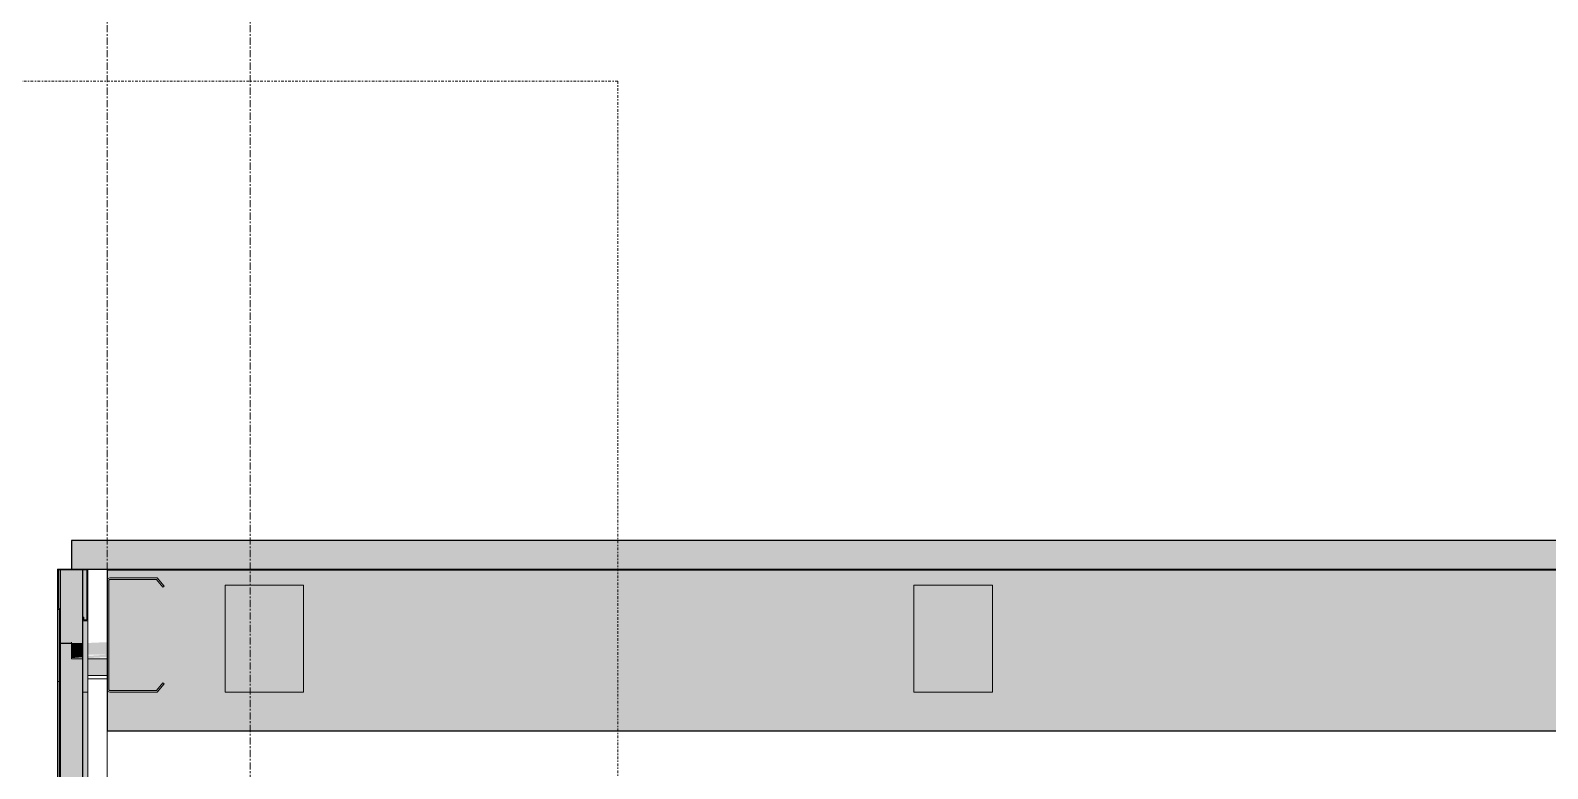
# Model space of a CAD drawing. Header units: inches. Extents: x 21380 to 98133, y -290 to 853.
# Drawn here: x 35253.4 to 35359.7, y 337.7 to 389.3 of the extents above; entities that cross this region are included whole.
import ezdxf

# ---------------------------------------------------------------- set-up
doc = ezdxf.new("R2010")
doc.units = ezdxf.units.IN
doc.header["$MEASUREMENT"] = 0
doc.linetypes.add('Dash Dot 3_16_', pattern=[0.3125, 0.1875, -0.0625, 0, -0.0625])
doc.linetypes.add('Grid Line 1_2_', pattern=[0.875, 0.5, -0.125, 0.125, -0.125])
for name, color, linetype, lineweight in [('A-ANNO-SYMB', 150, 'Continuous', 9), ('A-CLNG', 13, 'Continuous', 9), ('A-CLNG-PATT', 13, 'Continuous', 25), ('A-GLAZ-CWMG', 51, 'Continuous', 9), ('A-ROOF', 132, 'Continuous', 9), ('A-ROOF-PATT', 132, 'Continuous', 9), ('A-WALL', 113, 'Continuous', 9), ('A-WALL-PATT', 111, 'Continuous', 25), ('S-BEAM', 12, 'Continuous', 9), ('S-GRID', 1, 'Continuous', 9)]:
    doc.layers.add(name, color=color, linetype=linetype, lineweight=lineweight)

# ---------------------------------------------------------------- blocks, each defined once
blk = doc.blocks.new('Rectangular Mullion - Profile_Polycarbonate_Upper and left-1528482-Building Section - East_West looking South')
at = {"layer": 'A-GLAZ-CWMG'}
for points in [[(-26284.68, 0.06), (-26283.1, 0.06), (-26283.1, 345.36), (-26283.89, 345.39), (-26283.89, 346.41), (-26284.68, 346.41), (-26284.68, 0.2)], [(-26284.75, 0.06), (-26284.75, 343.75), (-26284.88, 343.75), (-26284.81, 0.06)], [(-26282.81, 0.06), (-26282.75, 343), (-26283.1, 343), (-26283.1, 0.06)]]:
    blk.add_hatch(color=256, dxfattribs=at).paths.add_polyline_path(points, flags=0)
for p, q in [((-26283.89, 346.41), (-26284.68, 346.41)), ((-26284.75, 343.75), (-26284.88, 343.75)), ((-26284.88, 343.75), (-26284.88, 1.46)), ((-26284.75, 343.75), (-26284.75, 0.06)), ((-26282.75, 343), (-26283.1, 343)), ((-26283.1, 343), (-26283.1, 0.06)), ((-26282.75, 343), (-26282.75, 2.24))]:
    blk.add_line(p, q, dxfattribs=at)
blk = doc.blocks.new('Rectangular Mullion - Profile_Polycarbonate_Upper and left-1528484-Building Section - East_West looking South')
at = {"layer": 'A-GLAZ-CWMG'}
for points in [[(-26282.75, 348.01), (-26282.75, 351.63), (-26284.88, 351.63), (-26284.81, 351.57), (-26282.81, 351.57), (-26282.81, 348.07)], [(-26283.89, 346.41), (-26283.89, 346.45), (-26283.1, 346.45), (-26283.1, 351.57), (-26284.68, 351.57), (-26284.68, 346.41)], [(-26284.75, 343.75), (-26284.75, 348.8), (-26284.88, 348.8), (-26284.88, 343.75)], [(-26282.75, 343), (-26282.75, 348.01), (-26283.1, 348.01), (-26283.1, 343)]]:
    blk.add_hatch(color=256, dxfattribs=at).paths.add_polyline_path(points, flags=0)
h = blk.add_hatch(color=256, dxfattribs=at)
h.paths.add_polyline_path([(-26284.68, 346.41), (-26284.68, 351.57), (-26284.81, 351.57), (-26284.75, 346.41)], flags=0)
h.paths.add_polyline_path([(-26283.1, 348.01), (-26282.81, 348.07), (-26282.81, 351.57), (-26283.1, 351.57), (-26283.1, 348.07)], flags=0)
at = {"layer": 'A-GLAZ-CWMG', "lineweight": 13}
for p, q in [((-26282.75, 351.63), (-26284.88, 351.63)), ((-26284.88, 351.63), (-26284.88, 348.8)), ((-26284.81, 348.86), (-26284.81, 351.57)), ((-26284.81, 351.57), (-26282.81, 351.57)), ((-26282.81, 351.57), (-26282.81, 348.07)), ((-26282.75, 348.01), (-26282.75, 351.63)), ((-26284.88, 348.8), (-26284.75, 348.8)), ((-26284.75, 348.86), (-26284.81, 348.86)), ((-26284.75, 348.8), (-26284.75, 348.86)), ((-26283.04, 348.26), (-26283.1, 348.26)), ((-26283.1, 348.26), (-26283.1, 348.01)), ((-26283.1, 348.01), (-26282.75, 348.01)), ((-26283.04, 348.07), (-26283.04, 348.26)), ((-26282.81, 348.07), (-26283.04, 348.07))]:
    blk.add_line(p, q, dxfattribs=at)
at = {"layer": 'A-GLAZ-CWMG'}
for p, q in [((-26284.88, 348.8), (-26284.88, 343.75)), ((-26284.75, 348.8), (-26284.75, 343.75)), ((-26283.1, 348.01), (-26283.1, 343)), ((-26282.75, 348.01), (-26282.75, 343)), ((-26284.68, 346.41), (-26283.89, 346.41)), ((-26284.88, 343.75), (-26284.75, 343.75)), ((-26283.1, 343), (-26282.75, 343))]:
    blk.add_line(p, q, dxfattribs=at)
blk = doc.blocks.new('Dimension Lumber - 5_5 x 7_5 Glulam-1529169-Building Section - East_West looking South')
at = {"layer": 'S-BEAM'}
blk.add_hatch(color=256, dxfattribs=at).paths.add_polyline_path([(-26267.64, 343.01), (-26267.64, 350.51), (-26273.14, 350.51), (-26273.14, 343.01)], flags=0)
at = {"layer": 'S-BEAM', "lineweight": 15}
for p, q in [((-26267.64, 350.51), (-26273.14, 350.51)), ((-26273.14, 350.51), (-26273.14, 343.01)), ((-26267.64, 343.01), (-26267.64, 350.51)), ((-26273.14, 343.01), (-26267.64, 343.01))]:
    blk.add_line(p, q, dxfattribs=at)
blk = doc.blocks.new('Girt_C - 8_D-1405512-Building Section - East_West looking South')
at = {"layer": 'S-BEAM'}
h = blk.add_hatch(dxfattribs=at)
h.set_pattern_fill('FP_48', color=256, style=0, pattern_type=2)
h.set_pattern_definition([(45, (-87574.236, 98.42), (-19.00703, 19.00703), []), (45, (-87574.236, 127.22), (-19.00703, 19.00703), [])])
h.paths.add_polyline_path([(-26281.2, 343.01), (-26277.89, 343.01), (-26277.41, 343.58), (-26277.49, 343.65), (-26277.94, 343.12), (-26281.21, 343.12)], flags=0)
h.paths.add_polyline_path([(-26281.28, 343.19), (-26281.28, 350.83), (-26281.39, 350.83), (-26281.39, 343.19)], flags=0)
h.paths.add_polyline_path([(-26277.49, 350.37), (-26277.41, 350.44), (-26277.89, 351.01), (-26281.2, 351.01), (-26281.21, 350.9), (-26277.94, 350.9)], flags=0)
at = {"layer": 'S-BEAM', "lineweight": 15}
for p, q in [((-26281.39, 350.83), (-26281.39, 343.19)), ((-26281.28, 343.19), (-26281.28, 350.83)), ((-26281.21, 350.9), (-26277.94, 350.9)), ((-26277.89, 351.01), (-26281.2, 351.01)), ((-26277.94, 350.9), (-26277.49, 350.37)), ((-26277.41, 350.44), (-26277.89, 351.01)), ((-26277.49, 350.37), (-26277.41, 350.44)), ((-26277.49, 343.65), (-26277.94, 343.12)), ((-26277.89, 343.01), (-26277.41, 343.58)), ((-26277.41, 343.58), (-26277.49, 343.65)), ((-26277.94, 343.12), (-26281.21, 343.12)), ((-26281.2, 343.01), (-26277.89, 343.01))]:
    blk.add_line(p, q, dxfattribs=at)
at = {"layer": 'S-BEAM'}
blk.add_line((-26281.39, 343.19), (-26281.39, 342.76), dxfattribs=at)
at = {"layer": 'S-BEAM', "lineweight": 15, "flags": 128}
for points in [[(-26281.2, 351.01), (-26281.27, 351), (-26281.34, 350.96), (-26281.38, 350.9), (-26281.39, 350.83)], [(-26281.28, 350.83), (-26281.27, 350.86), (-26281.24, 350.89), (-26281.21, 350.9)], [(-26281.39, 343.19), (-26281.38, 343.12), (-26281.34, 343.06), (-26281.27, 343.02), (-26281.2, 343.01)], [(-26281.21, 343.12), (-26281.24, 343.13), (-26281.27, 343.16), (-26281.28, 343.19)]]:
    blk.add_lwpolyline(points, dxfattribs=at)
blk = doc.blocks.new('HSS-Hollow Structural Section - HSS1-1_2X1-1_2X1_8 - Obsolete-1399530-Building Section - East_West looking South')
at = {"layer": 'S-BEAM'}
h = blk.add_hatch(color=256, dxfattribs=at)
h.paths.add_polyline_path([(-22791.52, 344.46), (-22791.39, 344.46), (-22791.39, 345.34), (-22791.52, 345.34), (-22791.52, 344.97)], flags=0)
h.paths.add_polyline_path([(-22778.14, 344.46), (-22778.14, 345.34), (-22778.89, 345.34), (-22778.89, 344.46)], flags=0)
h.paths.add_polyline_path([(-26281.39, 344.46), (-26281.39, 345.34), (-26282.75, 345.34), (-26282.75, 344.46)], flags=0)
h = blk.add_hatch(color=256, dxfattribs=at)
h.paths.add_polyline_path([(-22778.14, 344.22), (-22778.14, 344.46), (-22778.89, 344.46), (-22778.89, 344.22)], flags=0)
h.paths.add_polyline_path([(-22791.39, 344.22), (-22791.39, 344.46), (-22791.52, 344.46), (-22791.52, 344.22)], flags=0)
h.paths.add_polyline_path([(-26281.39, 344.22), (-26281.39, 344.46), (-26282.75, 344.46), (-26282.75, 344.22)], flags=0)
h = blk.add_hatch(color=256, dxfattribs=at)
h.paths.add_polyline_path([(-22778.14, 344.18), (-22778.14, 344.22), (-22778.89, 344.18)], flags=0)
h.paths.add_polyline_path([(-26281.39, 344.18), (-26281.39, 344.22), (-26282.75, 344.18)], flags=0)
blk.add_line((-26282.75, 344.18), (-26281.39, 344.18), dxfattribs=at)
blk = doc.blocks.new('HSS-Hollow Structural Section - HSS1-1_2X1-1_2X1_8 - Obsolete-V315-Building Section - East_West looking South')
at = {"layer": 'S-BEAM'}
h = blk.add_hatch(color=256, dxfattribs=at)
h.paths.add_polyline_path([(-22791.39, 345.63), (-22791.39, 346.51), (-22791.52, 346.51), (-22791.52, 345.63)], flags=0)
h.paths.add_polyline_path([(-22778.14, 345.63), (-22778.14, 346.51), (-22778.89, 346.51), (-22778.89, 345.63)], flags=0)
h.paths.add_polyline_path([(-26281.39, 345.63), (-26281.39, 346.51), (-26282.75, 346.45), (-26282.75, 345.63)], flags=0)
for points in [[(-26283.89, 345.63), (-26283.1, 345.63), (-26283.1, 346.45), (-26283.89, 346.45)], [(-26283.89, 345.39), (-26283.1, 345.46), (-26283.1, 345.63), (-26283.89, 345.63), (-26283.89, 345.46)]]:
    blk.add_hatch(color=256, dxfattribs=at).paths.add_polyline_path(points, flags=0)
h = blk.add_hatch(color=256, dxfattribs=at)
h.paths.add_polyline_path([(-22778.14, 345.39), (-22778.14, 345.63), (-22778.89, 345.63), (-22778.89, 345.39)], flags=0)
h.paths.add_polyline_path([(-22791.52, 345.39), (-22791.39, 345.46), (-22791.39, 345.63), (-22791.52, 345.63), (-22791.52, 345.39)], flags=0)
h.paths.add_polyline_path([(-26282.75, 345.39), (-26281.39, 345.46), (-26281.39, 345.63), (-26282.75, 345.55), (-26282.75, 345.46)], flags=0)
h = blk.add_hatch(color=256, dxfattribs=at)
h.paths.add_polyline_path([(-22791.39, 345.34), (-22791.39, 345.39), (-22791.52, 345.34)], flags=0)
h.paths.add_polyline_path([(-22778.14, 345.34), (-22778.14, 345.39), (-22778.89, 345.34)], flags=0)
h.paths.add_polyline_path([(-26281.39, 345.34), (-26281.39, 345.39), (-26282.75, 345.34)], flags=0)
for p, q in [((-26283.89, 345.63), (-26283.89, 346.51)), ((-26283.89, 345.39), (-26283.89, 345.63)), ((-26283.89, 345.34), (-26283.89, 345.39)), ((-26283.89, 345.34), (-26283.1, 345.34)), ((-26282.75, 345.34), (-26281.39, 345.34))]:
    blk.add_line(p, q, dxfattribs=at)

msp = doc.modelspace()

# ---------------------------------------------------------------- hatches: boundary and pattern name
at = {"layer": 'A-CLNG-PATT', "lineweight": 9}
h = msp.add_hatch(dxfattribs=at)
h.set_pattern_fill('FP_45', color=256, style=0, pattern_type=2)
h.set_pattern_definition([(161.57, (-87573.276, 99.38), (-7.680223697, -0.000979594), [0, -54.643, 6.067, 0]), (18.43, (-87575.196, 99.38), (-7.680223697, 0.000979594), [0, -54.643, 6.067, 0]), (108.43, (-87573.276, 99.38), (3.838295293, -19.201365322), [18.211, -42.499]), (71.57, (-87575.196, 99.38), (3.838295293, 19.201365322), [18.211, -42.499])])
h.paths.add_polyline_path([(35258.78, 340.29), (38748.64, 340.29), (38748.64, 351.55), (35258.78, 351.55), (35258.78, 344.97)], flags=0)
at = {"layer": 'A-ROOF'}
msp.add_hatch(color=256, dxfattribs=at).paths.add_polyline_path([(35457.02, 351.63), (38762.03, 351.63), (38762.03, 353.63), (35256.28, 353.63), (35256.28, 351.63), (35386.84, 351.63)], flags=0)
at = {"layer": 'A-ROOF-PATT'}
h = msp.add_hatch(dxfattribs=at)
h.set_pattern_fill('FP_44', color=256, style=0, pattern_type=2)
h.set_pattern_definition([(90, (-61540.17, 1277.065), (-36.188, 2e-15), [])])
h.paths.add_polyline_path([(35258.78, 343.95), (35258.78, 344.18), (35257.42, 344.18), (35257.42, 343.95)], flags=0)
h.paths.add_polyline_path([(38761.28, 343.95), (38762.03, 343.95), (38762.01, 344.18), (38761.28, 344.18)], flags=0)
h.paths.add_polyline_path([(38748.64, 343.95), (38748.78, 343.95), (38748.78, 344.18), (38748.64, 344.18)], flags=0)
h.paths.add_polyline_path([(35257.42, 346.51), (35258.78, 346.51), (35258.78, 351.55), (38748.64, 351.55), (38748.64, 346.51), (38748.78, 346.51), (38748.78, 351.63), (35257.42, 351.57), (35257.42, 348.01)], flags=0)
h.paths.add_polyline_path([(38761.78, 346.51), (38762.03, 346.51), (38762.03, 351.63), (38761.28, 351.63), (38761.28, 346.51)], flags=0)
at = {"layer": 'A-WALL-PATT', "lineweight": 9, "transparency": 33554649}
msp.add_hatch(color=256, dxfattribs=at).paths.add_polyline_path([(35257.07, 0.06), (35257.07, 351.57), (35255.49, 351.57), (35255.49, 0.06)], flags=0)

# ---------------------------------------------------------------- linework, layer by layer
at = {"layer": 'A-ANNO-SYMB', "linetype": 'Dash Dot 3_16_'}
for p, q in [((35294.55, 385.8), (35246.88, 385.8)), ((35294.55, -54.12), (35294.55, 385.8))]:
    msp.add_line(p, q, dxfattribs=at)
at = {"layer": 'A-CLNG', "lineweight": 25}
for p, q in [((38748.64, 351.55), (35258.78, 351.55)), ((35258.78, 351.55), (35258.78, 340.29)), ((35258.78, 340.29), (38748.64, 340.29))]:
    msp.add_line(p, q, dxfattribs=at)
at = {"layer": 'A-CLNG'}
msp.add_line((35258.78, 340.29), (35258.78, 335.22), dxfattribs=at)
at = {"layer": 'A-ROOF', "lineweight": 25}
for p, q in [((38762.03, 353.63), (35256.28, 353.63)), ((35256.28, 353.63), (35256.28, 351.63)), ((35256.28, 351.63), (38748.78, 351.63))]:
    msp.add_line(p, q, dxfattribs=at)
at = {"layer": 'A-ROOF'}
msp.add_line((35257.42, 343.95), (35258.78, 343.95), dxfattribs=at)
at = {"layer": 'A-WALL', "lineweight": 25}
for p, q in [((35257.07, 351.57), (35255.49, 351.57)), ((35255.49, 351.57), (35255.49, 0.06)), ((35257.07, 0.06), (35257.07, 351.57))]:
    msp.add_line(p, q, dxfattribs=at)
at = {"layer": 'A-WALL'}
msp.add_line((35256.28, 346.43), (35255.49, 346.43), dxfattribs=at)
at = {"layer": 'S-GRID', "linetype": 'Grid Line 1_2_'}
for p, q in [((35258.78, -273.16), (35258.78, 671.89)), ((35258.78, -273.16), (35258.78, 671.89)), ((35268.78, -273.16), (35268.78, 671.89)), ((35268.78, -273.16), (35268.78, 671.89))]:
    msp.add_line(p, q, dxfattribs=at)

# ---------------------------------------------------------------- block references
at = {"layer": 'A-GLAZ-CWMG'}
for name in ['Rectangular Mullion - Profile_Polycarbonate_Upper and left-1528484-Building Section - East_West looking South', 'Rectangular Mullion - Profile_Polycarbonate_Upper and left-1528482-Building Section - East_West looking South']:
    msp.add_blockref(name, (61540.17, 0), dxfattribs=at)
at = {"layer": 'S-BEAM'}
for name, p in [('Girt_C - 8_D-1405512-Building Section - East_West looking South', (61540.17, 0)), ('Dimension Lumber - 5_5 x 7_5 Glulam-1529169-Building Section - East_West looking South', (61540.17, 0)), ('Dimension Lumber - 5_5 x 7_5 Glulam-1529169-Building Section - East_West looking South', (61588.42, 0)), ('HSS-Hollow Structural Section - HSS1-1_2X1-1_2X1_8 - Obsolete-V315-Building Section - East_West looking South', (61540.17, 0)), ('HSS-Hollow Structural Section - HSS1-1_2X1-1_2X1_8 - Obsolete-1399530-Building Section - East_West looking South', (61540.17, 0))]:
    msp.add_blockref(name, p, dxfattribs=at)

doc.saveas('drawing.dxf')
